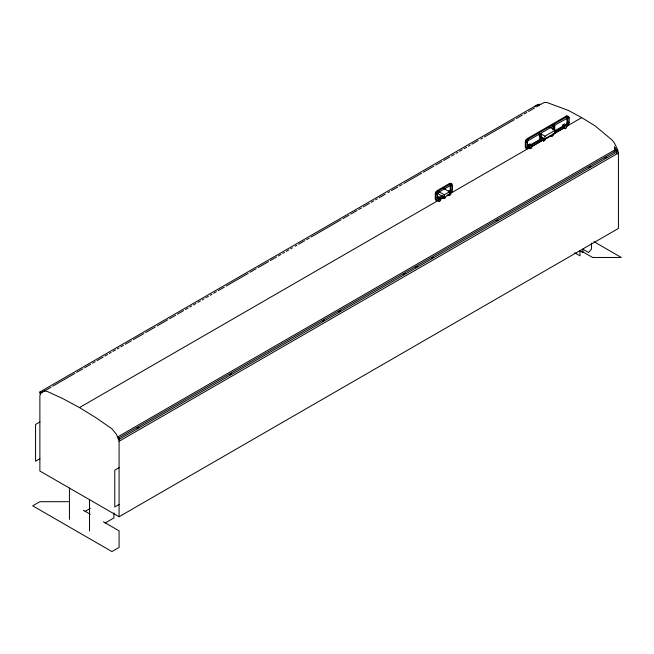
<?xml version="1.0" encoding="UTF-8"?>
<svg xmlns="http://www.w3.org/2000/svg" width="654" height="654" viewBox="0 0 654 654"><rect width="100%" height="100%" fill="white"/><g stroke="black" fill="none" stroke-linecap="round" stroke-linejoin="round"><path stroke-width="0.98" d="M527.884 147.207L528.465 144.706L529.895 143.88L531.334 144.706L531.906 147.869L530.468 148.695L529.176 147.951L450.344 193.461M562.473 127.236L563.045 124.742L564.476 123.917L565.914 124.742L566.487 127.898L565.048 128.732L563.756 127.98L552.834 134.291M438.131 200.672L435.85 200.312L435.262 199.012L435.262 194.05L435.85 192.072L437.273 190.576L449.617 183.447L451.031 183.308L452.486 185.107L452.486 190.069L451.898 192.047L450.475 193.543M436.717 200.811L436.128 199.511L436.128 194.549L436.717 192.57L438.131 191.066L450.475 183.946L451.898 183.807M450.124 191.017L450.328 185.352L451.195 185.85L451.195 190.813L450.475 192.055L449.617 191.557L450.124 191.017L450.982 191.516M529.92 147.681L526.756 148.826L525.301 147.027L525.301 142.065L525.89 140.087L527.312 138.591L566.339 116.052L567.762 115.913L569.209 117.712L569.209 122.674L568.628 124.652L567.206 126.148L566.339 125.658M526.756 148.826L526.168 147.526L526.168 142.564L526.756 140.585L528.17 139.081L567.206 116.551L568.628 116.412M567.206 124.661L566.339 124.162L567.059 122.919L566.846 117.491L567.925 118.456L567.925 123.418L567.206 124.661L565.628 125.568M614.122 151.924L615.316 149.766L614.425 146.987L616.992 150.265L616.992 151.924L119.085 439.39L118.456 439.03M528.17 140.577L527.459 141.82L527.664 147.24L540.515 140.07L540.515 133.449L528.17 140.577L527.312 140.079M538.749 105.752L539.182 105.335L537.784 104.534L39.878 391.999L39.878 393.659L40.499 394.019M540.883 104.321L544.422 102.433L547.185 102.58L568.212 110.362L581.7 117.63L595.181 125.936L612.046 140.03L614.261 142.76L617.58 149.488L618.431 152.987L618.431 228.442L119.085 516.734L39.878 471.011L39.878 395.556L40.834 393.218L42.445 391.689L44.562 391.027L47.047 391.337L63.225 398.826L79.477 407.581L95.729 417.587L111.908 428.779L116.51 434.452L119.085 441.278L119.085 516.734M50.996 387.193L41.267 392.809L39.878 391.999M52.761 386.171L74.875 373.401M76.641 372.379L82.829 368.807M84.603 367.785L90.792 364.213M92.557 363.191L95.214 361.662M96.98 360.64L103.177 357.068M104.942 356.046L107.591 354.509M109.365 353.487L111.131 352.465M112.905 351.451L115.554 349.915M117.319 348.893L119.093 347.871M120.859 346.849L123.516 345.32M125.282 344.298L131.47 340.726M133.244 339.704L143.855 333.581M145.621 332.559L155.35 326.943M157.123 325.921L167.735 319.79M169.5 318.768L175.697 315.195M177.463 314.173L183.651 310.601M185.425 309.579L188.074 308.05M189.84 307.028L191.614 306.007M193.38 304.985L196.037 303.448M197.802 302.434L200.459 300.897M202.225 299.875L203.991 298.853M205.765 297.832L208.413 296.303M210.187 295.281L211.953 294.259M213.719 293.237L216.376 291.709M218.142 290.687L224.338 287.114M226.104 286.092L248.218 273.323M249.983 272.301L256.172 268.729M257.946 267.707L268.557 261.584M270.323 260.562L276.511 256.989M278.285 255.967L280.934 254.431M282.708 253.409L284.474 252.395M286.239 251.373L288.896 249.836M290.662 248.814L292.436 247.792M295.085 246.264L296.859 245.242M298.625 244.22L304.813 240.647M306.587 239.626L309.236 238.097M311.01 237.075L341.077 219.711M342.843 218.689L349.032 215.117M350.806 214.095L356.994 210.523M358.76 209.501L361.417 207.972M363.183 206.95L369.379 203.378M371.145 202.356L373.794 200.819M375.568 199.797L377.333 198.775M379.107 197.753L385.296 194.181M387.945 192.652L389.719 191.63M391.484 190.608L397.673 187.036M399.447 186.014L402.096 184.485M403.87 183.463L421.552 173.245M423.326 172.231L433.937 166.1M435.703 165.078L441.9 161.505M443.665 160.483L449.854 156.911M451.628 155.889L454.277 154.36M456.042 153.338L457.816 152.317M459.582 151.295L462.239 149.758M464.005 148.736L466.662 147.207M468.428 146.185L470.193 145.163M471.967 144.142L478.156 140.569M480.813 139.04L482.578 138.019M484.344 136.997L514.42 119.633M516.186 118.611L522.374 115.039M524.148 114.017L526.797 112.488M528.563 111.466L534.759 107.894M536.525 106.872L539.182 105.335M39.878 421.961L35.569 424.446L35.569 461.234L39.878 458.748M553.856 129.525L553.856 125.748L541.373 132.958L541.373 139.572L543.041 138.607M553.856 124.751L554.723 125.249L567.713 117.99M540.866 133.808L544.962 136.179L555.148 130.293L555.148 133.441L544.962 139.327L539.223 136.007L539.223 133.645M438.998 197.688L442.439 195.701M529.078 145.678L527.312 146.7L528.17 147.191M530.835 144.665L539.656 139.572L540.515 140.07M439.382 191.949L444.303 194.786L449.47 191.802L449.47 194.459L444.303 197.434L438.564 194.124L438.564 192.358M440.003 197.434L438.564 196.609L437.125 197.434L438.564 198.268L440.003 197.434L440.575 200.598L439.136 201.424L437.289 200.361M448.75 192.382L450.189 191.557L450.761 194.712L449.323 195.546L448.031 194.794M528.465 144.706L529.895 145.54L531.334 144.706M563.045 124.742L564.476 125.568L565.914 124.742M439.897 198.162L443.42 196.126M554.723 131.871L564.189 126.402L563.331 125.903L554.723 130.874L554.723 125.249M79.477 407.581L437.845 200.68M440.003 199.437L442.872 197.778L444.164 198.522L445.595 197.696M531.457 146.635L542.379 140.324L543.67 141.076L545.109 140.242L544.823 138.664M546.343 138.035L550.562 135.607L551.853 136.351L553.284 135.525L552.998 133.947M566.062 126.655L581.7 117.63M439.897 199.65L443.42 197.614M446.952 195.579L448.709 194.565M531.661 146.676L542.984 140.136M544.725 139.13L550.815 135.607M552.565 134.601L564.754 127.563M119.085 437.73L616.992 150.265L615.602 149.464L117.687 436.929L119.085 437.73L119.085 439.39M137.029 428.305L138.795 427.283M229.889 374.693L231.655 373.671M322.749 321.081L324.515 320.059M338.666 311.884L340.44 310.871M403.232 274.615L404.998 273.593M415.609 267.47L417.383 266.448M431.526 258.273L433.3 257.251M496.092 221.003L497.858 219.981M588.952 167.391L590.717 166.369M604.868 158.194L606.642 157.173M119.085 441.278L618.431 152.987M119.085 467.692L114.777 470.177L114.777 506.964L119.085 504.479M85.118 511.363L90.342 508.346M105.204 522.963L113.919 517.927L113.919 512.875M534.915 106.193L540.359 104.223L537.784 104.534M525.89 148.327L528.17 148.687M451.195 185.85L450.475 185.434L438.131 192.562L437.42 193.805L437.42 198.767L438.131 199.176L437.273 198.677M68.572 501.692L39.878 501.692L32.7 505.836L111.908 551.567L119.085 547.423L119.085 530.852L103.406 521.802M566.339 116.052L567.206 116.551M568.351 117.213L569.209 117.712M566.339 117.548L567.925 118.456M568.351 122.175L569.209 122.674M567.059 122.919L567.925 123.418M616.992 151.924L616.37 151.556L616.992 153.813M566.846 123.631L568.628 124.652M553.856 125.748L552.998 125.249L552.998 129.974M549.409 126.982L555.148 130.293M541.659 137.087L543.098 137.912L543.67 141.076M527.312 138.591L528.17 139.081M525.89 140.087L526.756 140.585M525.301 142.065L526.168 142.564M525.301 147.027L526.168 147.526M594.02 241.718L621.3 257.472L592.606 257.472L582.15 251.438M574.711 252.771L579.975 255.812L579.975 250.842L582.845 252.501L582.845 249.182L588.584 252.501L591.453 249.182L591.453 243.133M449.617 183.447L450.475 183.946M450.124 184.886L450.982 185.384M450.328 190.314L451.195 190.813M448.75 190.731L450.189 191.557M443.731 188.491L449.47 191.802M437.273 190.576L438.131 191.066M435.85 192.072L436.717 192.57M435.262 194.05L436.128 194.549M435.262 199.012L436.128 199.511M83.377 510.243L90.342 514.265M614.425 146.987L616.035 150.379M564.476 125.568L565.048 128.732M551.567 134.773L551.853 136.351M529.895 145.54L530.468 148.695M449.036 193.96L449.323 195.546M443.731 196.159L444.164 198.522M438.564 198.268L439.136 201.424M544.962 136.179L544.962 139.327M539.656 133.898L539.656 139.572M444.303 194.786L444.303 197.434M89.524 499.672L89.524 531.007M69.43 488.072L69.43 519.407"/></g></svg>
